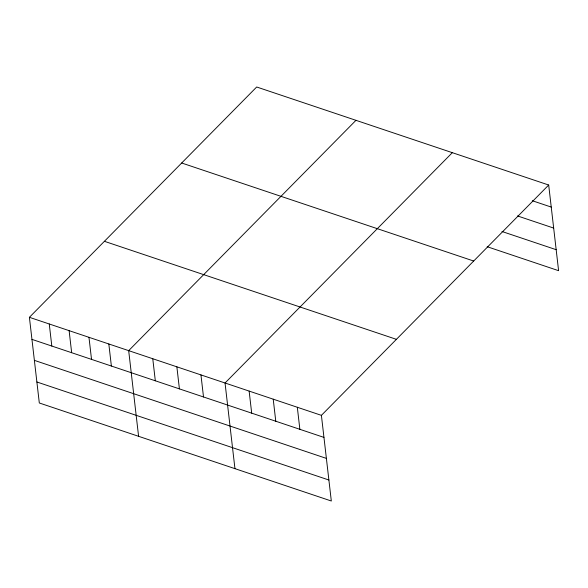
<?xml version="1.0" encoding="UTF-8"?>
<svg xmlns="http://www.w3.org/2000/svg" width="588" height="588" viewBox="0 0 588 588"><rect width="100%" height="100%" fill="white"/><g stroke="black" fill="none" stroke-linecap="round" stroke-linejoin="round"><path stroke-width="0.88" d="M548.692 185.022L321.401 415.349L331.316 501.005L39.308 402.978L29.4 317.314L256.684 86.995L548.692 185.022L558.6 270.686L487.187 246.71M355.968 120.327L128.684 350.646L138.592 436.303M452.326 152.674L225.042 382.994L234.95 468.658M532.316 200.729L551.243 207.079M517.536 215.943L553.668 228.071M501.968 231.496L556.175 249.694M181.685 163.001L473.685 261.028M104.407 241.308L396.408 339.342M29.4 317.314L321.401 415.349M31.95 339.379L323.959 437.406M34.383 360.363L326.384 458.39M36.882 381.987L328.883 480.014M297.315 407.256L299.865 429.314M273.222 399.171L275.772 421.228M249.136 391.086L251.686 413.144M200.949 374.909L203.507 396.966M176.863 366.824L179.413 388.881M152.77 358.731L155.32 380.796M108.824 343.98L111.375 366.037M88.972 337.314L91.522 359.371M69.112 330.647L71.662 352.704M49.26 323.981L51.81 346.045"/></g></svg>
